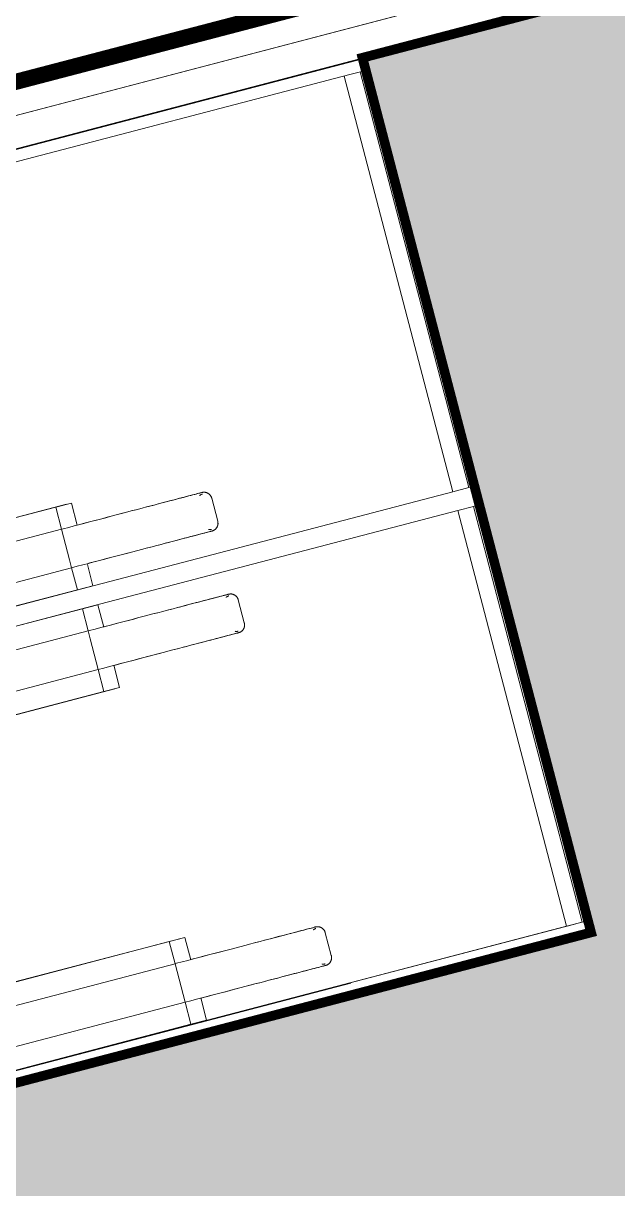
# Model space of a CAD drawing. Header units: millimetres. Extents: x -100356 to 314685, y 446 to 1273965.
# Drawn here: x 100888 to 102732, y 521181 to 524793 of the extents above; entities that cross this region are included whole.
import ezdxf

# ---------------------------------------------------------------- set-up
doc = ezdxf.new("R2010")
doc.units = ezdxf.units.MM
doc.linetypes.add('20180221 BF$0$HIDDEN', pattern=[0.375, 0.25, -0.125])
doc.linetypes.add('Dash', pattern=[6, 3, -3])
for name, color, linetype, lineweight in [('20180221 BF$0$@ color hatch', 7, 'Continuous', 13), ('20180221 BF$0$TUONG 2', 2, 'Continuous', 25), ('20180330-Ascent Plaza-TP-Ban ve so bo$0$KÍNH', 150, 'Continuous', 9), ('@ color hatch', 7, 'Continuous', 13), ('gf$0$A-_GENM----_M', 7, 'Continuous', 9), ('gf$0$Core - tb$0$1-thaythuong', 9, 'Continuous', 13)]:
    doc.layers.add(name, color=color, linetype=linetype, lineweight=lineweight)

# ---------------------------------------------------------------- blocks, each defined once
blk = doc.blocks.new('escalator')
at = {"layer": '20180221 BF$0$TUONG 2', "ltscale": 0.5}
blk.add_lwpolyline([(0, 0), (13000, 0), (13000, -2800), (0, -2800)], close=True, dxfattribs=at)
blk.add_lwpolyline([(0, -2762.2), (12239.7, -2762.2)], dxfattribs=at)
at = {"layer": 'gf$0$A-_GENM----_M', "color": 25}
for p, q in [((12981.6, -1430.2), (13000, -1430.2)), ((11799.4, -2762.2), (11350.3, -2762.2)), ((11799.4, -2762.2), (11750.3, -2762.2))]:
    blk.add_line(p, q, dxfattribs=at)
at = {"layer": 'gf$0$Core - tb$0$1-thaythuong'}
for p, q in [((11799.4, -37.8), (12949.1, -37.8)), ((12930.8, -1370), (12930.8, -38)), ((12949.1, -37.8), (13000, -37.8)), ((12981.6, -38), (12981.6, -1370)), ((12981.6, -1370), (12981.6, -38)), ((13000, -1369.8), (13000, -37.8)), ((13000, -37.8), (13000, -1369.8)), ((11727.3, -1104.5), (10924.8, -1104.5)), ((11020.8, -1104), (11762.1, -1104)), ((11727.3, -1104.5), (11727.3, -1175.3)), ((11727.3, -1175.3), (11727.3, -1104.5)), ((11727.3, -1104.5), (11777.3, -1104.5)), ((11777.3, -1104.5), (11777.3, -1175.8)), ((11727.3, -1175.3), (11019.4, -1175.3)), ((11727.3, -1175.3), (11727.3, -1200.2)), ((11727.3, -1200.2), (11727.3, -1175.3)), ((11727.3, -1200.2), (11727.3, -1273.8)), ((11727.3, -1273.8), (11727.3, -1200.2)), ((12202.3, -1273.8), (12202.3, -1200.2)), ((11019.4, -1298.8), (11727.3, -1298.8)), ((11727.3, -1273.8), (11727.3, -1298.8)), ((11727.3, -1298.8), (11727.3, -1273.8)), ((11727.3, -1298.8), (11727.3, -1369.5)), ((11727.3, -1369.5), (11727.3, -1298.8)), ((11777.3, -1301.5), (11777.3, -1369.5)), ((11762.1, -1370), (10571.6, -1370)), ((10924.8, -1369.5), (11727.3, -1369.5)), ((11727.3, -1369.5), (11777.3, -1369.5)), ((12930.8, -1370), (11762.1, -1370)), ((12981.6, -1370), (12930.8, -1370)), ((13000, -1369.8), (12981.6, -1369.8)), ((10571.6, -1430), (11762.1, -1430)), ((11727.3, -1430.5), (10924.8, -1430.5)), ((11727.3, -1430.5), (11727.3, -1501.2)), ((11727.3, -1501.2), (11727.3, -1430.5)), ((11777.3, -1430.5), (11727.3, -1430.5)), ((11762.1, -1430), (12930.8, -1430)), ((11777.3, -1430.5), (11777.3, -1501.7)), ((12930.8, -1430), (12981.6, -1430)), ((12930.8, -2762), (12930.8, -1430)), ((12981.6, -1430), (12981.6, -2762)), ((12981.6, -2762), (12981.6, -1430)), ((13000, -2762.2), (13000, -1430.2)), ((13000, -1430.2), (13000, -2762.2)), ((11727.3, -1501.2), (11019.4, -1501.2)), ((11727.3, -1501.2), (11727.3, -1526.2)), ((11727.3, -1526.2), (11727.3, -1501.2)), ((11727.3, -1526.2), (11727.3, -1599.8)), ((11727.3, -1599.8), (11727.3, -1526.2)), ((12202.3, -1599.8), (12202.3, -1526.2)), ((11019.4, -1624.7), (11727.3, -1624.7)), ((11727.3, -1599.8), (11727.3, -1624.7)), ((11727.3, -1624.7), (11727.3, -1599.8)), ((11727.3, -1624.7), (11727.3, -1695.5)), ((11727.3, -1695.5), (11727.3, -1624.7)), ((11777.3, -1624.2), (11777.3, -1695.5)), ((10924.8, -1695.5), (11727.3, -1695.5)), ((11762.1, -1696), (11020.8, -1696)), ((11777.3, -1695.5), (11727.3, -1695.5)), ((11727.3, -2496.5), (10924.8, -2496.5)), ((11020.8, -2496), (11777.3, -2496)), ((11727.3, -2496.5), (11727.3, -2567.3)), ((11727.3, -2567.3), (11727.3, -2496.5)), ((11727.3, -2496.5), (11777.3, -2496.5)), ((11777.3, -2496.5), (11777.3, -2567.8)), ((11727.3, -2567.3), (11019.4, -2567.3)), ((11727.3, -2567.3), (11727.3, -2592.2)), ((11727.3, -2592.2), (11727.3, -2567.3)), ((11727.3, -2592.2), (11727.3, -2665.8)), ((11727.3, -2665.8), (11727.3, -2592.2)), ((12202.3, -2665.8), (12202.3, -2592.2)), ((11727.3, -2665.8), (11727.3, -2690.8)), ((11727.3, -2690.8), (11727.3, -2665.8)), ((11019.4, -2690.8), (11727.3, -2690.8)), ((11727.3, -2690.8), (11727.3, -2761.5)), ((11727.3, -2761.5), (11727.3, -2690.8)), ((11777.3, -2690.3), (11777.3, -2761.5)), ((11350.3, -2762.2), (2690, -2762.2)), ((10924.8, -2761.5), (11727.3, -2761.5)), ((12930.8, -2762), (11020.8, -2762)), ((11727.3, -2761.5), (11777.3, -2761.5)), ((12949.1, -2762.2), (11799.4, -2762.2)), ((12981.6, -2762), (12930.8, -2762)), ((13000, -2762.2), (12949.1, -2762.2))]:
    blk.add_line(p, q, dxfattribs=at)
at = {"layer": 'gf$0$Core - tb$0$1-thaythuong', "flags": 128}
for points in [[(12177.4, -1175.3), (12177, -1175.3), (12175.9, -1175.3), (12174.1, -1175.3), (12171.6, -1175.3), (12168.4, -1175.3), (12164.5, -1175.3), (12159.9, -1175.3), (12154.5, -1175.3), (12148.5, -1175.3), (12141.9, -1175.3), (12134.5, -1175.3), (12126.5, -1175.3), (12117.9, -1175.3), (12108.6, -1175.3), (12098.8, -1175.3), (12088.3, -1175.3), (12077.3, -1175.3), (12065.7, -1175.3), (12053.5, -1175.3), (12040.9, -1175.3), (12027.7, -1175.3), (12014.1, -1175.3), (12000, -1175.3), (11985.5, -1175.3), (11970.5, -1175.3), (11955.2, -1175.3), (11939.5, -1175.3), (11923.4, -1175.3), (11907.1, -1175.3), (11890.4, -1175.3), (11873.5, -1175.3), (11856.4, -1175.3), (11839, -1175.3), (11821.5, -1175.3), (11803.8, -1175.3), (11786, -1175.3), (11768.2, -1175.3), (11750.2, -1175.3), (11732.2, -1175.3), (11727.3, -1175.3)], [(11777.3, -1175.3), (11781.2, -1175.3), (11799, -1175.3), (11816.8, -1175.3), (11834.3, -1175.3), (11851.7, -1175.3), (11868.9, -1175.3), (11885.9, -1175.3), (11902.6, -1175.3), (11919, -1175.3), (11935.2, -1175.3), (11951, -1175.3), (11966.4, -1175.3), (11981.5, -1175.3), (11996.1, -1175.3), (12010.3, -1175.3), (12024.1, -1175.3), (12037.4, -1175.3), (12050.2, -1175.3), (12062.5, -1175.3), (12074.2, -1175.3), (12085.4, -1175.3), (12096, -1175.3), (12106, -1175.3), (12115.5, -1175.3), (12124.3, -1175.3), (12132.4, -1175.3), (12139.9, -1175.3), (12146.8, -1175.3), (12153, -1175.3), (12158.5, -1175.3), (12163.3, -1175.3), (12167.4, -1175.3), (12170.8, -1175.3), (12173.5, -1175.3), (12175.5, -1175.3), (12176.8, -1175.3), (12177.4, -1175.3), (12177.4, -1175.3)], [(12177.4, -1180.3), (12176.6, -1180.3), (12175.8, -1180.3), (12175, -1180.4), (12174.2, -1180.5), (12173.4, -1180.7), (12172.6, -1180.8), (12171.9, -1181.1), (12171.1, -1181.3), (12170.3, -1181.6), (12169.6, -1181.8), (12168.9, -1182.2), (12168.2, -1182.5)], [(12177.4, -1175.3), (12178.4, -1175.3), (12179.4, -1175.4), (12180.4, -1175.5), (12181.4, -1175.6), (12182.3, -1175.8), (12183.3, -1176), (12184.3, -1176.2), (12185.2, -1176.5), (12186.2, -1176.9), (12187.1, -1177.2), (12188, -1177.7), (12188.9, -1178.1), (12189.8, -1178.6), (12190.6, -1179.1), (12191.5, -1179.6), (12192.3, -1180.2), (12193.1, -1180.8), (12193.8, -1181.5), (12194.6, -1182.1), (12195.3, -1182.8), (12196, -1183.6), (12196.6, -1184.3), (12197.2, -1185.1), (12197.8, -1185.9), (12198.4, -1186.8), (12198.9, -1187.6), (12199.4, -1188.5), (12199.9, -1189.4), (12200.3, -1190.3), (12200.7, -1191.2), (12201, -1192.1), (12201.3, -1193.1), (12201.6, -1194), (12201.8, -1195), (12202, -1196), (12202.1, -1197), (12202.2, -1198), (12202.3, -1199), (12202.3, -1200), (12202.3, -1200.2)], [(11727.3, -1298.8), (11745.3, -1298.8), (11763.3, -1298.8), (11781.2, -1298.8), (11799, -1298.8), (11816.8, -1298.8), (11834.3, -1298.8), (11851.7, -1298.8), (11868.9, -1298.8), (11885.9, -1298.8), (11902.6, -1298.8), (11919, -1298.8), (11935.2, -1298.8), (11951, -1298.8), (11966.4, -1298.8), (11981.5, -1298.8), (11996.1, -1298.8), (12010.3, -1298.8), (12024.1, -1298.8), (12037.4, -1298.8), (12050.2, -1298.8), (12062.5, -1298.8), (12074.2, -1298.8), (12085.4, -1298.8), (12096, -1298.8), (12106, -1298.8), (12115.5, -1298.8), (12124.3, -1298.8), (12132.4, -1298.8), (12139.9, -1298.8), (12146.8, -1298.8), (12153, -1298.8), (12158.5, -1298.8), (12163.3, -1298.8), (12167.4, -1298.8), (12170.8, -1298.8), (12173.5, -1298.8), (12175.5, -1298.8), (12176.8, -1298.8), (12177.4, -1298.8), (12177.4, -1298.8)], [(12177.4, -1298.8), (12177, -1298.8), (12175.9, -1298.8), (12174.1, -1298.8), (12171.6, -1298.8), (12168.4, -1298.8), (12164.5, -1298.8), (12159.9, -1298.8), (12154.5, -1298.8), (12148.5, -1298.8), (12141.9, -1298.8), (12134.5, -1298.8), (12126.5, -1298.8), (12117.9, -1298.8), (12108.6, -1298.8), (12098.8, -1298.8), (12088.3, -1298.8), (12077.3, -1298.8), (12065.7, -1298.8), (12053.5, -1298.8), (12040.9, -1298.8), (12027.7, -1298.8), (12014.1, -1298.8), (12000, -1298.8), (11985.5, -1298.8), (11970.5, -1298.8), (11955.2, -1298.8), (11939.5, -1298.8), (11923.4, -1298.8), (11907.1, -1298.8), (11890.4, -1298.8), (11873.5, -1298.8), (11856.4, -1298.8), (11839, -1298.8), (11821.5, -1298.8), (11803.8, -1298.8), (11786, -1298.8), (11777.3, -1298.8)], [(12168, -1291.4), (12168.7, -1291.8), (12169.4, -1292.1), (12170.1, -1292.4), (12170.9, -1292.7), (12171.7, -1292.9), (12172.4, -1293.1), (12173.2, -1293.3), (12174, -1293.5), (12174.8, -1293.6), (12175.6, -1293.7), (12176.4, -1293.7), (12177.2, -1293.8), (12177.4, -1293.8)], [(12202.3, -1273.8), (12202.3, -1274.8), (12202.3, -1275.8), (12202.2, -1276.8), (12202, -1277.8), (12201.8, -1278.8), (12201.6, -1279.7), (12201.4, -1280.7), (12201.1, -1281.7), (12200.7, -1282.6), (12200.4, -1283.5), (12200, -1284.4), (12199.5, -1285.3), (12199, -1286.2), (12198.5, -1287.1), (12198, -1287.9), (12197.4, -1288.7), (12196.8, -1289.5), (12196.2, -1290.3), (12195.5, -1291), (12194.8, -1291.7), (12194, -1292.4), (12193.3, -1293), (12192.5, -1293.7), (12191.7, -1294.3), (12190.9, -1294.8), (12190, -1295.3), (12189.1, -1295.8), (12188.3, -1296.3), (12187.4, -1296.7), (12186.4, -1297.1), (12185.5, -1297.4), (12184.5, -1297.7), (12183.6, -1298), (12182.6, -1298.2), (12181.6, -1298.4), (12180.6, -1298.6), (12179.6, -1298.7), (12178.6, -1298.7), (12177.7, -1298.8), (12177.4, -1298.8)], [(12177.4, -1501.2), (12177, -1501.2), (12175.9, -1501.2), (12174.1, -1501.2), (12171.6, -1501.2), (12168.4, -1501.2), (12164.5, -1501.2), (12159.9, -1501.2), (12154.5, -1501.2), (12148.5, -1501.2), (12141.9, -1501.2), (12134.5, -1501.2), (12126.5, -1501.2), (12117.9, -1501.2), (12108.6, -1501.2), (12098.8, -1501.2), (12088.3, -1501.2), (12077.3, -1501.2), (12065.7, -1501.2), (12053.5, -1501.2), (12040.9, -1501.2), (12027.7, -1501.2), (12014.1, -1501.2), (12000, -1501.2), (11985.5, -1501.2), (11970.5, -1501.2), (11955.2, -1501.2), (11939.5, -1501.2), (11923.4, -1501.2), (11907.1, -1501.2), (11890.4, -1501.2), (11873.5, -1501.2), (11856.4, -1501.2), (11839, -1501.2), (11821.5, -1501.2), (11803.8, -1501.2), (11786, -1501.2), (11768.2, -1501.2), (11750.2, -1501.2), (11732.2, -1501.2), (11727.3, -1501.2)], [(11777.3, -1501.2), (11781.2, -1501.2), (11799, -1501.2), (11816.8, -1501.2), (11834.3, -1501.2), (11851.7, -1501.2), (11868.9, -1501.2), (11885.9, -1501.2), (11902.6, -1501.2), (11919, -1501.2), (11935.2, -1501.2), (11951, -1501.2), (11966.4, -1501.2), (11981.5, -1501.2), (11996.1, -1501.2), (12010.3, -1501.2), (12024.1, -1501.2), (12037.4, -1501.2), (12050.2, -1501.2), (12062.5, -1501.2), (12074.2, -1501.2), (12085.4, -1501.2), (12096, -1501.2), (12106, -1501.2), (12115.5, -1501.2), (12124.3, -1501.2), (12132.4, -1501.2), (12139.9, -1501.2), (12146.8, -1501.2), (12153, -1501.2), (12158.5, -1501.2), (12163.3, -1501.2), (12167.4, -1501.2), (12170.8, -1501.2), (12173.5, -1501.2), (12175.5, -1501.2), (12176.8, -1501.2), (12177.4, -1501.2), (12177.4, -1501.2)], [(12177.4, -1506.2), (12176.6, -1506.3), (12175.8, -1506.3), (12175, -1506.4), (12174.2, -1506.5), (12173.4, -1506.6), (12172.6, -1506.8), (12171.9, -1507), (12171.1, -1507.2), (12170.3, -1507.5), (12169.6, -1507.8), (12168.9, -1508.1), (12168.2, -1508.5), (12167.5, -1508.9)], [(12177.4, -1501.2), (12178.4, -1501.3), (12179.4, -1501.3), (12180.4, -1501.4), (12181.4, -1501.6), (12182.3, -1501.7), (12183.3, -1502), (12184.3, -1502.2), (12185.2, -1502.5), (12186.2, -1502.8), (12187.1, -1503.2), (12188, -1503.6), (12188.9, -1504.1), (12189.8, -1504.5), (12190.6, -1505), (12191.5, -1505.6), (12192.3, -1506.2), (12193.1, -1506.8), (12193.8, -1507.4), (12194.6, -1508.1), (12195.3, -1508.8), (12196, -1509.5), (12196.6, -1510.3), (12197.2, -1511.1), (12197.8, -1511.9), (12198.4, -1512.7), (12198.9, -1513.6), (12199.4, -1514.4), (12199.9, -1515.3), (12200.3, -1516.2), (12200.7, -1517.2), (12201, -1518.1), (12201.3, -1519), (12201.6, -1520), (12201.8, -1521), (12202, -1522), (12202.1, -1522.9), (12202.2, -1523.9), (12202.3, -1524.9), (12202.3, -1525.9), (12202.3, -1526.2)], [(11727.3, -1624.7), (11745.3, -1624.7), (11763.3, -1624.7), (11781.2, -1624.7), (11799, -1624.7), (11816.8, -1624.7), (11834.3, -1624.7), (11851.7, -1624.7), (11868.9, -1624.7), (11885.9, -1624.7), (11902.6, -1624.7), (11919, -1624.7), (11935.2, -1624.7), (11951, -1624.7), (11966.4, -1624.7), (11981.5, -1624.7), (11996.1, -1624.7), (12010.3, -1624.7), (12024.1, -1624.7), (12037.4, -1624.7), (12050.2, -1624.7), (12062.5, -1624.7), (12074.2, -1624.7), (12085.4, -1624.7), (12096, -1624.7), (12106, -1624.7), (12115.5, -1624.7), (12124.3, -1624.7), (12132.4, -1624.7), (12139.9, -1624.7), (12146.8, -1624.7), (12153, -1624.7), (12158.5, -1624.7), (12163.3, -1624.7), (12167.4, -1624.7), (12170.8, -1624.7), (12173.5, -1624.7), (12175.5, -1624.7), (12176.8, -1624.7), (12177.4, -1624.7), (12177.4, -1624.7)], [(12177.4, -1624.7), (12177, -1624.7), (12175.9, -1624.7), (12174.1, -1624.7), (12171.6, -1624.7), (12168.4, -1624.7), (12164.5, -1624.7), (12159.9, -1624.7), (12154.5, -1624.7), (12148.5, -1624.7), (12141.9, -1624.7), (12134.5, -1624.7), (12126.5, -1624.7), (12117.9, -1624.7), (12108.6, -1624.7), (12098.8, -1624.7), (12088.3, -1624.7), (12077.3, -1624.7), (12065.7, -1624.7), (12053.5, -1624.7), (12040.9, -1624.7), (12027.7, -1624.7), (12014.1, -1624.7), (12000, -1624.7), (11985.5, -1624.7), (11970.5, -1624.7), (11955.2, -1624.7), (11939.5, -1624.7), (11923.4, -1624.7), (11907.1, -1624.7), (11890.4, -1624.7), (11873.5, -1624.7), (11856.4, -1624.7), (11839, -1624.7), (11821.5, -1624.7), (11803.8, -1624.7), (11786, -1624.7), (11777.3, -1624.7)], [(12168, -1617.4), (12168.7, -1617.7), (12169.4, -1618.1), (12170.1, -1618.4), (12170.9, -1618.6), (12171.7, -1618.9), (12172.4, -1619.1), (12173.2, -1619.3), (12174, -1619.4), (12174.8, -1619.6), (12175.6, -1619.6), (12176.4, -1619.7), (12177.2, -1619.7), (12177.4, -1619.7)], [(12202.3, -1599.8), (12202.3, -1600.8), (12202.3, -1601.8), (12202.2, -1602.8), (12202, -1603.8), (12201.8, -1604.8), (12201.6, -1605.7), (12201.4, -1606.7), (12201.1, -1607.6), (12200.7, -1608.6), (12200.4, -1609.5), (12200, -1610.4), (12199.5, -1611.3), (12199, -1612.2), (12198.5, -1613.1), (12198, -1613.9), (12197.4, -1614.7), (12196.8, -1615.5), (12196.1, -1616.3), (12195.5, -1617), (12194.7, -1617.7), (12194, -1618.4), (12193.3, -1619), (12192.5, -1619.6), (12191.7, -1620.2), (12190.8, -1620.8), (12190, -1621.3), (12189.1, -1621.8), (12188.2, -1622.2), (12187.3, -1622.7), (12186.4, -1623), (12185.5, -1623.4), (12184.5, -1623.7), (12183.5, -1624), (12182.6, -1624.2), (12181.6, -1624.4), (12180.6, -1624.5), (12179.6, -1624.6), (12178.6, -1624.7), (12177.6, -1624.7), (12177.4, -1624.7)], [(12177.4, -2567.3), (12177, -2567.3), (12175.9, -2567.3), (12174.1, -2567.3), (12171.6, -2567.3), (12168.4, -2567.3), (12164.5, -2567.3), (12159.9, -2567.3), (12154.5, -2567.3), (12148.5, -2567.3), (12141.9, -2567.3), (12134.5, -2567.3), (12126.5, -2567.3), (12117.9, -2567.3), (12108.6, -2567.3), (12098.8, -2567.3), (12088.3, -2567.3), (12077.3, -2567.3), (12065.7, -2567.3), (12053.5, -2567.3), (12040.9, -2567.3), (12027.7, -2567.3), (12014.1, -2567.3), (12000, -2567.3), (11985.5, -2567.3), (11970.5, -2567.3), (11955.2, -2567.3), (11939.5, -2567.3), (11923.4, -2567.3), (11907.1, -2567.3), (11890.4, -2567.3), (11873.5, -2567.3), (11856.4, -2567.3), (11839, -2567.3), (11821.5, -2567.3), (11803.8, -2567.3), (11786, -2567.3), (11768.2, -2567.3), (11750.2, -2567.3), (11732.2, -2567.3), (11727.3, -2567.3)], [(11777.3, -2567.3), (11781.2, -2567.3), (11799, -2567.3), (11816.8, -2567.3), (11834.3, -2567.3), (11851.7, -2567.3), (11868.9, -2567.3), (11885.9, -2567.3), (11902.6, -2567.3), (11919, -2567.3), (11935.2, -2567.3), (11951, -2567.3), (11966.4, -2567.3), (11981.5, -2567.3), (11996.1, -2567.3), (12010.3, -2567.3), (12024.1, -2567.3), (12037.4, -2567.3), (12050.2, -2567.3), (12062.5, -2567.3), (12074.2, -2567.3), (12085.4, -2567.3), (12096, -2567.3), (12106, -2567.3), (12115.5, -2567.3), (12124.3, -2567.3), (12132.4, -2567.3), (12139.9, -2567.3), (12146.8, -2567.3), (12153, -2567.3), (12158.5, -2567.3), (12163.3, -2567.3)], [(12163.3, -2567.3), (12167.4, -2567.3), (12170.8, -2567.3), (12173.5, -2567.3), (12175.5, -2567.3), (12176.8, -2567.3), (12177.4, -2567.3), (12177.4, -2567.3)], [(12177.4, -2572.3), (12176.6, -2572.3), (12175.8, -2572.3), (12175, -2572.4), (12174.2, -2572.5), (12173.4, -2572.7), (12172.6, -2572.8), (12171.9, -2573.1), (12171.1, -2573.3), (12170.3, -2573.6), (12169.6, -2573.8), (12168.9, -2574.2), (12168.2, -2574.5)], [(12177.4, -2567.3), (12178.4, -2567.3), (12179.4, -2567.4), (12180.4, -2567.5), (12181.4, -2567.6), (12182.3, -2567.8), (12183.3, -2568), (12184.3, -2568.2), (12185.2, -2568.5), (12186.2, -2568.9), (12187.1, -2569.2), (12188, -2569.7), (12188.9, -2570.1), (12189.8, -2570.6), (12190.6, -2571.1), (12191.5, -2571.6), (12192.3, -2572.2), (12193.1, -2572.8), (12193.8, -2573.5), (12194.6, -2574.1), (12195.3, -2574.8), (12196, -2575.6), (12196.6, -2576.3), (12197.2, -2577.1), (12197.8, -2577.9), (12198.4, -2578.8), (12198.9, -2579.6), (12199.4, -2580.5), (12199.9, -2581.4), (12200.3, -2582.3), (12200.7, -2583.2), (12201, -2584.1), (12201.3, -2585.1), (12201.6, -2586), (12201.8, -2587), (12202, -2588), (12202.1, -2589), (12202.2, -2590), (12202.3, -2591), (12202.3, -2592), (12202.3, -2592.2)], [(12202.3, -2665.8), (12202.3, -2666.8), (12202.3, -2667.8), (12202.2, -2668.8), (12202, -2669.8), (12201.8, -2670.8), (12201.6, -2671.7), (12201.4, -2672.7), (12201.1, -2673.7), (12200.7, -2674.6), (12200.4, -2675.5), (12200, -2676.4), (12199.5, -2677.3), (12199, -2678.2), (12198.5, -2679.1), (12198, -2679.9), (12197.4, -2680.7), (12196.8, -2681.5), (12196.2, -2682.3), (12195.5, -2683), (12194.8, -2683.7), (12194, -2684.4), (12193.3, -2685), (12192.5, -2685.7), (12191.7, -2686.3), (12190.9, -2686.8), (12190, -2687.3), (12189.1, -2687.8), (12188.3, -2688.3), (12187.4, -2688.7), (12186.4, -2689.1), (12185.5, -2689.4), (12184.5, -2689.7), (12183.6, -2690), (12182.6, -2690.2), (12181.6, -2690.4), (12180.6, -2690.6), (12179.6, -2690.7), (12178.6, -2690.7), (12177.7, -2690.8), (12177.4, -2690.8)], [(11727.3, -2690.8), (11745.3, -2690.8), (11763.3, -2690.8), (11781.2, -2690.8), (11799, -2690.8), (11816.8, -2690.8), (11834.3, -2690.8), (11851.7, -2690.8), (11868.9, -2690.8), (11885.9, -2690.8), (11902.6, -2690.8), (11919, -2690.8), (11935.2, -2690.8), (11951, -2690.8), (11966.4, -2690.8), (11981.5, -2690.8), (11996.1, -2690.8), (12010.3, -2690.8), (12024.1, -2690.8), (12037.4, -2690.8), (12050.2, -2690.8), (12062.5, -2690.8), (12074.2, -2690.8), (12085.4, -2690.8), (12096, -2690.8), (12106, -2690.8), (12115.5, -2690.8), (12124.3, -2690.8), (12132.4, -2690.8), (12139.9, -2690.8), (12146.8, -2690.8), (12153, -2690.8), (12158.5, -2690.8), (12163.3, -2690.8), (12167.4, -2690.8), (12170.8, -2690.8), (12173.5, -2690.8), (12175.5, -2690.8), (12176.8, -2690.8), (12177.4, -2690.8), (12177.4, -2690.8)], [(12177.4, -2690.8), (12177, -2690.8), (12175.9, -2690.8), (12174.1, -2690.8), (12171.6, -2690.8), (12168.4, -2690.8), (12164.5, -2690.8), (12159.9, -2690.8), (12154.5, -2690.8), (12148.5, -2690.8), (12141.9, -2690.8), (12134.5, -2690.8), (12126.5, -2690.8), (12117.9, -2690.8), (12108.6, -2690.8), (12098.8, -2690.8), (12088.3, -2690.8), (12077.3, -2690.8), (12065.7, -2690.8), (12053.5, -2690.8), (12040.9, -2690.8), (12027.7, -2690.8), (12014.1, -2690.8), (12000, -2690.8), (11985.5, -2690.8), (11970.5, -2690.8), (11955.2, -2690.8), (11939.5, -2690.8), (11923.4, -2690.8), (11907.1, -2690.8), (11890.4, -2690.8), (11873.5, -2690.8), (11856.4, -2690.8), (11839, -2690.8), (11821.5, -2690.8), (11803.8, -2690.8), (11786, -2690.8), (11777.3, -2690.8)], [(12168, -2683.4), (12168.7, -2683.8), (12169.4, -2684.1), (12170.1, -2684.4), (12170.9, -2684.7), (12171.7, -2684.9), (12172.4, -2685.1), (12173.2, -2685.3), (12174, -2685.5), (12174.8, -2685.6), (12175.6, -2685.7), (12176.4, -2685.7), (12177.2, -2685.8), (12177.4, -2685.8)]]:
    blk.add_lwpolyline(points, dxfattribs=at)

msp = doc.modelspace()

# ---------------------------------------------------------------- hatches: boundary and pattern name
at = {"layer": '@ color hatch', "ltscale": 0.5}
h = msp.add_hatch(dxfattribs=at)
h.set_pattern_fill('CROSS', color=139, scale=300)
h.set_pattern_definition([(0, (403133.136, 611737.235), (75, 75), [37.5, -112.5]), (90, (403151.886, 611718.485), (-75, 75), [37.5, -112.5])])
edge = h.paths.add_edge_path()
edge.add_line((89436.4, 521620.8), (87938.5, 521231.2))
edge.add_arc((86679.7, 526070.1), 5000, 219.0015, 284.5817, ccw=False)
edge.add_line((82794, 522923.4), (81729.3, 522923.4))
edge.add_line((81729.3, 522923.4), (79041, 532423.4))
edge.add_line((79041, 532423.4), (42090.8, 532423.4))
edge.add_line((42090.8, 532423.4), (42090.8, 532512.6))
edge.add_arc((42490.8, 532512.4), 400, 90.3988, 179.9682, ccw=False)
edge.add_line((42488, 532912.4), (76917.8, 533152))
edge.add_arc((76942, 529679.8), 3472.2, 7.6783, 90.3988, ccw=False)
edge.add_line((80383.1, 530143.8), (80769.8, 527418.8))
edge.add_arc((87700.5, 528402.3), 7000.1, 188.07709, 284.35817)
edge = h.paths.add_edge_path()
edge.add_arc((87695.4, 528401.5), 3495, 188.0758, 235.9307, ccw=False)
edge.add_line((84235.1, 527910.5), (83848.4, 530635.5))
edge.add_arc((76917.8, 529652), 7000, 8.07709, 90)
edge.add_line((76917.8, 536652), (76917.6, 536667.4))
edge.add_line((76917.6, 536667.4), (84112.8, 536955.1))
edge.add_line((84112.8, 536955.1), (85737.6, 525506.4))
edge = h.paths.add_edge_path()
edge.add_line((85737.7, 525506.4), (102351.4, 529522.8))
edge.add_line((102351.4, 529522.8), (109839.3, 531263.4))
edge.add_line((109839.3, 531263.4), (116045.9, 533026.6))
edge.add_line((116045.9, 533026.6), (118020, 526826.4))
edge.add_arc((119619.7, 529939.4), 3500, 216.3525, 242.8025, ccw=False)
edge.add_arc((111163.1, 523715.5), 7000, 36.35249, 102.75231)
edge.add_line((109618, 530542.8), (88525.7, 525000.4))
edge.add_arc((87703.2, 528402.3), 3500, 235.8342, 283.5907, ccw=False)
edge = h.paths.add_edge_path()
edge.add_line((118016.9, 526825.3), (137345.4, 533030.3))
edge.add_line((137345.4, 533030.3), (137833, 532765.5))
edge.add_line((137833, 532765.5), (120689.5, 526606.9))
edge.add_arc((119617.7, 529951.9), 3512.6, 242.8886, 287.766, ccw=False)
edge = h.paths.add_edge_path()
edge.add_line((97071, 507765.2), (96437.6, 506959.3))
edge.add_line((96437.6, 506959.3), (94736.4, 508296.5))
edge.add_arc((90719.6, 503186.1), 6500, 51.83222, 89.94553)
edge.add_line((90725.8, 509686.1), (89937.8, 509686.1))
edge.add_line((89937.8, 509686.1), (89937.8, 510323.3))
edge.add_line((89937.8, 510323.3), (93816.5, 510323.3))
edge.add_line((93816.5, 510323.3), (97071, 507765.2))
edge = h.paths.add_edge_path()
edge.add_line((79665.1, 509835.3), (80607.3, 510323.3))
edge.add_line((80607.3, 510323.3), (84937.8, 510323.3))
edge.add_line((84937.8, 510323.3), (84937.8, 509723.3))
edge.add_line((84937.8, 509723.3), (84791.2, 509725.4))
edge.add_arc((84721, 504795.6), 4930.3, 89.1837, 127.1872)
edge.add_line((81741, 508723.4), (80241, 508723.4))
edge.add_line((80241, 508723.4), (79665.1, 509835.3))
edge = h.paths.add_edge_path()
edge.add_line((91554.1, 502708.5), (85096.4, 502708.5))
edge.add_arc((85096.4, 497708.5), 5000, 90, 96.8669)
edge.add_line((84498.6, 502672.6), (82274.9, 502404.8))
edge.add_arc((82696.5, 498932.6), 3497.7, 96.9227, 140.0104)
edge.add_line((80016.7, 501180.4), (79997.8, 501152.2))
edge.add_arc((80247.3, 500985.5), 300, 146.2422, 281.3066)
edge.add_line((80306.1, 500691.3), (81150.5, 500860.1))
edge.add_line((81150.5, 500860.1), (91589.8, 502110.6))
edge.add_arc((91554.1, 502408.5), 300, 276.8306, 450)
h.paths.add_polyline_path([(73941.8, 501126.4), (75241.8, 501126.4), (75241.8, 507544.4), (73941.8, 507544.4)])
edge = h.paths.add_edge_path(flags=17)
edge.add_line((40779.5, 501121.8), (42692.6, 501123.4))
edge.add_arc((53136.5, 502117.6), 10491.2, 185.43737, 270.01994)
edge.add_line((53140.2, 491626.4), (67813.8, 491626.4))
edge.add_arc((67287.3, 491027.5), 797.4, -40.5689, 48.6796, ccw=False)
edge.add_arc((65269, 492825.1), 3500, 269.9367, 318.5659, ccw=False)
edge.add_line((65265.1, 489325.1), (50841.8, 489341))
edge.add_arc((50846.7, 492844.4), 3503.4, 234.452, 269.9189, ccw=False)
edge.add_line((48809.9, 489994), (42103.1, 494789.5))
edge.add_arc((44138.9, 497636.6), 3500, 180, 234.4342, ccw=False)
edge.add_line((40638.9, 497636.6), (40779.5, 501121.8))
edge = h.paths.add_edge_path()
edge.add_line((27372.8, 515162.9), (27196.6, 510021.2))
edge.add_line((27196.6, 510021.2), (29828.2, 508257.7))
edge.add_line((29828.2, 508257.7), (29796.3, 507297.8))
edge.add_line((29796.3, 507297.8), (35957.2, 507270.2))
edge.add_line((35957.2, 507270.2), (35974.3, 504309.1))
edge.add_line((35974.3, 504309.1), (35929.5, 496299.2))
edge.add_line((35929.5, 496299.2), (36078.4, 490697.9))
edge.add_line((36078.4, 490697.9), (36004.4, 487696.4))
edge.add_line((36004.4, 487696.4), (36054.2, 485829.3))
edge.add_line((36054.2, 485829.3), (72942, 485774.8))
edge.add_line((72942, 485774.8), (72942, 491323.3))
edge.add_line((72942, 491323.3), (71061.6, 488875))
edge.add_arc((64850.8, 493645.1), 7831.2, 273.06105, 322.47468, ccw=False)
edge.add_line((65269, 485825.1), (50837.9, 485841))
edge.add_arc((50845.6, 492841), 7000, 234.43415, 269.9367, ccw=False)
edge.add_line((46774.2, 487146.9), (40067.4, 491942.4))
edge.add_arc((44138.9, 497636.6), 7000, 177.62767, 234.43416, ccw=False)
edge.add_line((37144.9, 497926.3), (37422.6, 504627.5))
edge.add_arc((33909.3, 504508.1), 3515.4, 1.9475, 89.8984)
edge.add_arc((34399.5, 515034.5), 7027.8, 178.9533, 266.05143, ccw=False)
edge = h.paths.add_edge_path(flags=17)
edge.add_line((32240.9, 513417.6), (32240.9, 512245.5))
edge.add_arc((34372.8, 515031.4), 3508, 232.5753, 269.9784)
edge.add_line((34371.4, 511523.4), (42098.1, 511523.4))
edge.add_line((42098.1, 511523.4), (42098.1, 513423.4))
edge.add_line((42098.1, 513423.4), (32240.9, 513417.6))
h.paths.add_polyline_path([(27674.1, 527016.5), (27687, 527215.4), (27259.7, 527243), (26871.5, 528640.4), (26469.2, 532762.1), (26469.2, 559295), (25866.1, 559191.9), (26203.5, 551702.1), (26288.1, 538646.2), (25993.3, 535582.1), (26674.5, 528603.6), (27105, 527052.6)])
h = msp.add_hatch(color=31, dxfattribs=at)
edge = h.paths.add_edge_path()
edge.add_line((46565.7, 522823.3), (46565.7, 527123.3))
edge.add_line((46565.7, 527123.3), (44290.7, 527123.2))
edge.add_line((44290.7, 527123.2), (44290.7, 529523.3))
edge.add_line((44290.7, 529523.3), (48841, 529523.3))
edge.add_line((48841, 529523.3), (48841, 532223.3))
edge.add_line((48841, 532223.3), (72890.8, 532223.3))
edge.add_line((72890.8, 532223.3), (72890.8, 530723.4))
edge.add_line((72890.8, 530723.4), (77741, 530723.4))
edge.add_line((77741, 530723.4), (77741, 532123.4))
edge.add_line((77741, 532123.4), (78889.8, 532223.4))
edge.add_line((78889.8, 532223.4), (80213.3, 527546.2))
edge.add_line((80213.3, 527546.2), (81578, 522723.4))
edge.add_line((81578, 522723.4), (82699.8, 522723.4))
edge.add_arc((86679.7, 526070.1), 5200, 220.0605, 284.5817)
edge.add_line((87988.8, 521037.6), (89366.9, 521396.1))
edge.add_line((89366.9, 521396.1), (90071.8, 518686.3))
edge.add_line((90071.8, 518686.3), (102649, 521975))
edge.add_line((102649, 521975), (101940, 524686.3))
edge.add_line((101940, 524686.3), (105254.5, 525552.9))
edge.add_line((105254.5, 525552.9), (105873.7, 520392.7))
edge.add_line((105873.7, 520392.7), (115248.8, 521517.6))
edge.add_line((115248.8, 521517.6), (118790.5, 521947.4))
edge.add_line((118790.5, 521947.4), (118785.3, 521990.8))
edge.add_line((118785.3, 521990.8), (125805.4, 524512.9))
edge.add_line((125805.4, 524512.9), (127750.2, 510359.7))
edge.add_line((127750.2, 510359.7), (100229.7, 507063.2))
edge.add_line((100229.7, 507063.2), (94046.4, 511923.3))
edge.add_line((94046.4, 511923.3), (79547.9, 511921))
edge.add_line((79547.9, 511921), (79547.2, 516673.4))
edge.add_line((79547.2, 516673.4), (72140.7, 516673.4))
edge.add_line((72140.7, 516673.4), (72140.7, 522823.3))
edge.add_line((72140.7, 522823.3), (46565.7, 522823.3))
h.paths.add_polyline_path([(51590.8, 520923.3), (51590.8, 516623.5), (63470.9, 516623.5), (63470.9, 518520.3), (62390.9, 518520.3), (62190.9, 518520.3), (62190.7, 520923.3)], flags=17)

# ---------------------------------------------------------------- linework, layer by layer
at = {"color": 3, "linetype": 'Dash', "ltscale": 30, "const_width": 50, "elevation": 0}
msp.add_lwpolyline([(42090.8, 532423.4), (79041, 532423.4), (81729.3, 522923.4), (82794, 522923.4, -0.159806), (87941.6, 521235.1), (110701.8, 527181.9)], format="xyb", dxfattribs=at)
at = {"layer": '20180221 BF$0$@ color hatch', "color": 7, "linetype": '20180221 BF$0$HIDDEN', "ltscale": 1000, "const_width": 30, "elevation": 0}
msp.add_lwpolyline([(48841, 532223.3), (72890.8, 532223.3), (72890.8, 530723.4), (77741, 530723.4), (77741, 532123.4), (78918.2, 532123.1), (80213.3, 527546.2), (81578, 522723.4), (82699.8, 522723.4, 0.27971), (87831.5, 520993.7), (89366.9, 521396.1), (90071.8, 518686.3), (102649, 521975), (101940, 524686.3), (105254.5, 525552.9), (105873.7, 520392.7)], format="xyb", dxfattribs=at)
at = {"layer": '20180330-Ascent Plaza-TP-Ban ve so bo$0$KÍNH', "elevation": 0}
for points in [[(82794, 522923.4, 0.294222), (87938.5, 521231.2), (89436.4, 521620.8), (110701.8, 527185), (112547.9, 526057), (113256.4, 525624.1), (114400.6, 524925), (115423.3, 521788.8), (118738.9, 522186.6), (134711, 527925), (136710.1, 511231.6), (100171.2, 506854.7), (93977.2, 511723.3), (79468.8, 511723.3), (79396.5, 511723.3)], [(82716.3, 522860.5, 0.294222), (87963.7, 521134.4), (89461.7, 521524.1), (110686, 527077.5), (112495.7, 525971.7), (113204.2, 525538.8), (114317, 524858.9), (115353.7, 521679.7), (118762.1, 522088.7), (134626.6, 527788.4), (136599, 511319), (100200.5, 506959), (94011.8, 511823.3), (79468.8, 511823.3), (79396.5, 511823.3)], [(82638.6, 522797.6, 0.294222), (87988.8, 521037.6), (89486.9, 521427.3), (110670.1, 526969.9), (112443.6, 525886.4), (113152.1, 525453.5), (114233.4, 524792.8), (115284.1, 521570.6), (118785.3, 521990.8), (134542.3, 527651.9), (136487.8, 511406.3), (100229.7, 507063.2), (94046.4, 511923.3), (79468.8, 511923.3), (79396.5, 511923.3)], [(82746.6, 522823.4, 0.291674), (87963.7, 521134.4), (89461.7, 521524.1), (105242.5, 525653.2)], [(82699.8, 522723.4, 0.289208), (87988.8, 521037.6), (89486.9, 521427.3), (105254.5, 525552.9)]]:
    msp.add_lwpolyline(points, format="xyb", dxfattribs=at)

# ---------------------------------------------------------------- block references
at = {"layer": '20180221 BF$0$TUONG 2', "rotation": 14.65371874512413}
msp.add_blockref('escalator', (89363.5, 521395.2, 0), dxfattribs=at)

doc.saveas('drawing.dxf')
